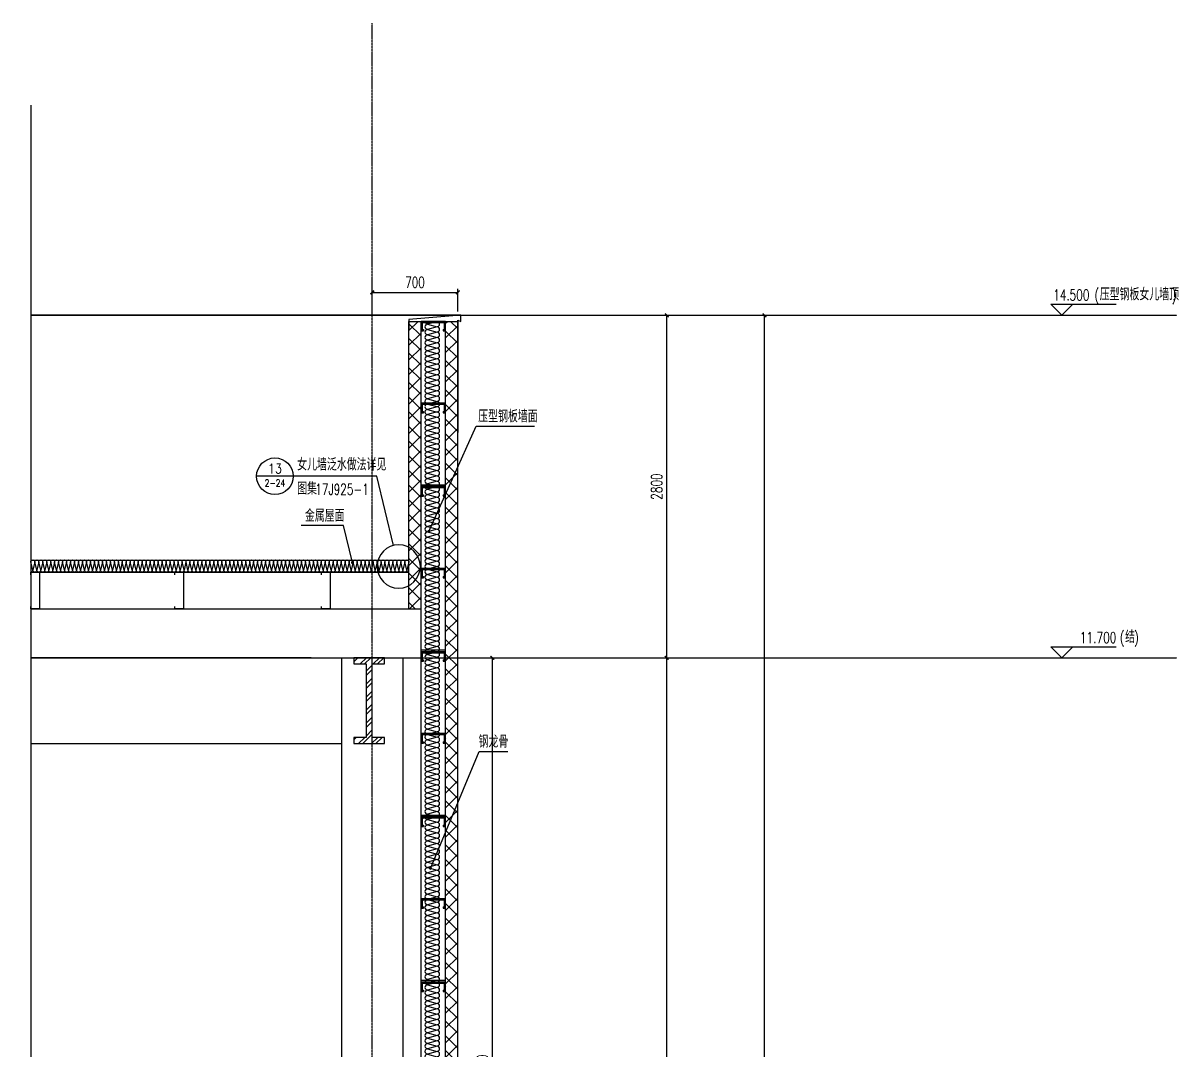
# Model space of a CAD drawing. Extents: x -1899985 to 1774885, y 556286 to 2175695.
# Drawn here: x -1501743 to -1492312, y 576745 to 585146 of the extents above; entities that cross this region are included whole.
import ezdxf
from ezdxf.enums import TextEntityAlignment as Align

# ---------------------------------------------------------------- set-up
doc = ezdxf.new("R2010")
doc.units = 0
doc.header["$LTSCALE"] = 10
doc.header["$MEASUREMENT"] = 0
doc.linetypes.add('20剖面图$0$__DASH', pattern=[0.35, 0.25, -0.1])
doc.linetypes.add('20剖面图$0$DOTE', pattern=[2.42, 2, -0.2, 0.02, -0.2])
doc.layers.get('Defpoints').update_dxf_attribs({"color": 210})
for name, color, linetype in [('20剖面图$0$A-AXIS-D', 1, 'Continuous'), ('20剖面图$0$A-AXIS-DOTE', 14, '20剖面图$0$DOTE'), ('20剖面图$0$A-AXIS-DP', 126, 'Continuous'), ('20剖面图$0$A-AXIS-SYMB', 3, 'Continuous'), ('20剖面图$0$A-HATCH-2', 251, 'Continuous'), ('20剖面图$0$A-LIN-V', 9, 'Continuous'), ('20剖面图$0$AS-COLN', 6, 'Continuous'), ('20剖面图$0$AS-WALL', 40, 'Continuous'), ('20剖面图$0$DIM_ELEV', 3, 'Continuous'), ('20剖面图$0$DIM_SYMB', 3, 'Continuous'), ('20剖面图$0$PUB_HATCH', 8, 'Continuous'), ('20剖面图$0$PUB_TEXT', 7, 'Continuous'), ('20剖面图$0$建-墙-填充', 8, 'Continuous'), ('20剖面图$0$建-柱-钢', 9, 'Continuous'), ('A-LIN-V', 9, 'Continuous')]:
    doc.layers.add(name, color=color, linetype=linetype)
doc.styles.add('20剖面图$0$_TCH_DIM', font='SIMPLEX', dxfattribs={"bigfont": 'GBCBIG'})
doc.styles.add('20剖面图$0$_TCH_DIM_T3', font='SIMPLEX', dxfattribs={"width": 0.705882, "bigfont": 'GBCBIG'})
doc.dimstyles.new('20剖面图$0$_TCH_ARCH&&30', dxfattribs={"dimtxt": 89.25, "dimasz": 30, "dimexe": 30, "dimexo": 30, "dimgap": 37.875, "dimtad": 1, "dimdec": 0, "dimzin": 0, "dimdsep": 46, "dimtxsty": '20剖面图$0$_TCH_DIM_T3', "dimblk": '20剖面图$0$_ArchTick', "dimcen": 0.09, "dimclrt": 7, "dimazin": 2, "dimtfac": 1, "dimtdec": 0, "dimtix": 1, "dimtmove": 2, "dimatfit": 3, "dimfxl": 1, "dimtolj": 1, "dimtzin": 0, "dimarcsym": 0})
pattern_1 = [(45, (60, 0), (-60.000061, 60.000061), []), (135, (60, 0), (-60.000061, -60.000061), [])]

# ---------------------------------------------------------------- blocks, each defined once
blk = doc.blocks.new('20剖面图$0$_ArchTick')
at = {"color": 0, "linetype": 'ByBlock', "const_width": 0.4}
blk.add_lwpolyline([(-0.5, -0.5), (0.5, 0.5)], dxfattribs=at)
blk = doc.blocks.new('*D328')
at = {"layer": '20剖面图$0$A-AXIS-D', "color": 0, "lineweight": -2, "transparency": 16777216}
for p, q in [((-1496052.3, 582757.5), (-1495652.3, 582757.5)), ((-1495682.3, 567957.5), (-1495682.3, 582757.5)), ((-1496052.3, 567957.5), (-1495652.3, 567957.5))]:
    blk.add_line(p, q, dxfattribs=at)
at = {"layer": 'Defpoints', "color": 0, "transparency": 16777216}
for p in [(-1496082.3, 582757.5), (-1495682.3, 582757.5), (-1496082.3, 567957.5)]:
    blk.add_point(p, dxfattribs=at)
at = {"layer": '20剖面图$0$A-AXIS-D', "color": 0, "lineweight": -2, "transparency": 16777216, "xscale": 30, "yscale": 30, "zscale": 30}
for p, rotation in [((-1495682.3, 582757.5), 90), ((-1495682.3, 567957.5), 270)]:
    blk.add_blockref('20剖面图$0$_ArchTick', p, dxfattribs=dict(at, rotation=rotation))
at = {"layer": '20剖面图$0$A-AXIS-D', "color": 7, "transparency": 16777216, "insert": (-1495764.8, 575357.5), "char_height": 89.25, "attachment_point": 5, "rotation": 90, "style": '20剖面图$0$_TCH_DIM_T3'}
blk.add_mtext('\\A1;14800', dxfattribs=at)
blk = doc.blocks.new('*D330')
at = {"layer": '20剖面图$0$A-AXIS-D', "color": 0, "lineweight": -2, "transparency": 16777216}
for p, q in [((-1496852.3, 579957.5), (-1496452.3, 579957.5)), ((-1496482.3, 568257.5), (-1496482.3, 579957.5)), ((-1496852.3, 568257.5), (-1496452.3, 568257.5))]:
    blk.add_line(p, q, dxfattribs=at)
at = {"layer": 'Defpoints', "color": 0, "transparency": 16777216}
for p in [(-1496882.3, 579957.5), (-1496482.3, 579957.5), (-1496882.3, 568257.5)]:
    blk.add_point(p, dxfattribs=at)
at = {"layer": '20剖面图$0$A-AXIS-D', "color": 0, "lineweight": -2, "transparency": 16777216, "xscale": 30, "yscale": 30, "zscale": 30}
for p, rotation in [((-1496482.3, 579957.5), 90), ((-1496482.3, 568257.5), 270)]:
    blk.add_blockref('20剖面图$0$_ArchTick', p, dxfattribs=dict(at, rotation=rotation))
at = {"layer": '20剖面图$0$A-AXIS-D', "color": 7, "transparency": 16777216, "insert": (-1496564.8, 574107.5), "char_height": 89.25, "attachment_point": 5, "rotation": 90, "style": '20剖面图$0$_TCH_DIM_T3'}
blk.add_mtext('\\A1;11700', dxfattribs=at)
blk = doc.blocks.new('*D331')
at = {"layer": '20剖面图$0$A-AXIS-D', "color": 0, "lineweight": -2, "transparency": 16777216}
for p, q in [((-1496852.3, 582757.5), (-1496452.3, 582757.5)), ((-1496482.3, 579957.5), (-1496482.3, 582757.5)), ((-1496852.3, 579957.5), (-1496452.3, 579957.5))]:
    blk.add_line(p, q, dxfattribs=at)
at = {"layer": 'Defpoints', "color": 0, "transparency": 16777216}
for p in [(-1496882.3, 582757.5), (-1496482.3, 582757.5), (-1496882.3, 579957.5)]:
    blk.add_point(p, dxfattribs=at)
at = {"layer": '20剖面图$0$A-AXIS-D', "color": 0, "lineweight": -2, "transparency": 16777216, "xscale": 30, "yscale": 30, "zscale": 30}
for p, rotation in [((-1496482.3, 582757.5), 90), ((-1496482.3, 579957.5), 270)]:
    blk.add_blockref('20剖面图$0$_ArchTick', p, dxfattribs=dict(at, rotation=rotation))
at = {"layer": '20剖面图$0$A-AXIS-D', "color": 7, "transparency": 16777216, "insert": (-1496564.8, 581357.5), "char_height": 89.25, "attachment_point": 5, "rotation": 90, "style": '20剖面图$0$_TCH_DIM_T3'}
blk.add_mtext('\\A1;2800', dxfattribs=at)
blk = doc.blocks.new('*D332')
at = {"layer": '20剖面图$0$A-AXIS-DP', "color": 0, "lineweight": -2, "transparency": 16777216}
for p, q in [((-1498127.7, 579957.5), (-1497876.6, 579957.5)), ((-1497906.6, 573257.5), (-1497906.6, 579957.5)), ((-1498127.7, 573257.5), (-1497876.6, 573257.5))]:
    blk.add_line(p, q, dxfattribs=at)
at = {"layer": 'Defpoints', "color": 0, "transparency": 16777216}
for p in [(-1498157.7, 579957.5), (-1497906.6, 579957.5), (-1498157.7, 573257.5)]:
    blk.add_point(p, dxfattribs=at)
at = {"layer": '20剖面图$0$A-AXIS-DP', "color": 0, "lineweight": -2, "transparency": 16777216, "xscale": 30, "yscale": 30, "zscale": 30}
for p, rotation in [((-1497906.6, 579957.5), 90), ((-1497906.6, 573257.5), 270)]:
    blk.add_blockref('20剖面图$0$_ArchTick', p, dxfattribs=dict(at, rotation=rotation))
at = {"layer": '20剖面图$0$A-AXIS-DP', "color": 7, "transparency": 16777216, "insert": (-1497989.1, 576607.5), "char_height": 89.25, "attachment_point": 5, "rotation": 90, "style": '20剖面图$0$_TCH_DIM_T3'}
blk.add_mtext('\\A1;6700', dxfattribs=at)
blk = doc.blocks.new('*D334')
at = {"layer": '20剖面图$0$A-AXIS-DP', "color": 0, "lineweight": -2, "transparency": 16777216}
for p, q in [((-1498889.5, 582787.5), (-1498889.5, 582974.2)), ((-1498889.5, 582944.2), (-1498189.7, 582944.2)), ((-1498189.7, 582787.5), (-1498189.7, 582974.2))]:
    blk.add_line(p, q, dxfattribs=at)
at = {"layer": 'Defpoints', "color": 0, "transparency": 16777216}
for p in [(-1498189.7, 582944.2), (-1498889.5, 582757.5), (-1498189.7, 582757.5)]:
    blk.add_point(p, dxfattribs=at)
at = {"layer": '20剖面图$0$A-AXIS-DP', "color": 0, "lineweight": -2, "transparency": 16777216, "xscale": 30, "yscale": 30, "zscale": 30, "rotation": 180}
blk.add_blockref('20剖面图$0$_ArchTick', (-1498889.5, 582944.2), dxfattribs=at)
at = {"layer": '20剖面图$0$A-AXIS-DP', "color": 0, "lineweight": -2, "transparency": 16777216, "xscale": 30, "yscale": 30, "zscale": 30}
blk.add_blockref('20剖面图$0$_ArchTick', (-1498189.7, 582944.2), dxfattribs=at)
at = {"layer": '20剖面图$0$A-AXIS-DP', "color": 7, "transparency": 16777216, "insert": (-1498539.6, 583026.7), "char_height": 89.25, "attachment_point": 5, "style": '20剖面图$0$_TCH_DIM_T3'}
blk.add_mtext('\\A1;700', dxfattribs=at)
blk = doc.blocks.new('20剖面图$0$CURVEPATTERNLIB$SYSLIB$岩棉板')
at = {"color": 0}
for p, q in [((0, -17), (12, -67)), ((12, -67), (24, -17))]:
    blk.add_line(p, q, dxfattribs=at)
for centre, start, end in [((12, -17), 0, 180), ((0, -67), 270, 0), ((24, -67), 180, 270)]:
    blk.add_arc(centre, 12, start, end, dxfattribs=at)
blk = doc.blocks.new('20剖面图$0$CURVEPATTERNLIB$SYSLIB$防水材料1')
at = {"layer": '20剖面图$0$PUB_HATCH'}
h = blk.add_hatch(dxfattribs=at)
h.set_pattern_fill('ANSI31', color=256, scale=10, angle=90, style=0)
h.set_pattern_definition([(45, (-196995.837, -685381.036), (11.22532015, -11.22532015), [])])
h.paths.add_polyline_path([(35, 0), (0, 0), (0, -100), (35, -100), (35, -90), (30, -90), (30, -95), (5, -95), (5, -5), (30, -5), (30, -10), (35, -10)])
h = blk.add_hatch(dxfattribs=at)
h.set_pattern_fill('ANSI31', color=256, scale=10, angle=90, style=0)
h.set_pattern_definition([(45, (-196695.837, -685381.036), (11.22532015, -11.22532015), [])])
h.paths.add_polyline_path([(335, 0), (300, 0), (300, -100), (335, -100), (335, -90), (330, -90), (330, -95), (305, -95), (305, -5), (330, -5), (330, -10), (335, -10)])
at = {"layer": '20剖面图$0$A-LIN-V', "extrusion": (-3.26108e-18, 2.41725e-31, -1)}
blk.add_line((600, 0), (600, -100), dxfattribs=at)
at = {"layer": '20剖面图$0$A-LIN-V'}
for p, q in [((30, -10), (35, -10)), ((330, -10), (335, -10)), ((30, -90), (35, -90)), ((330, -90), (335, -90))]:
    blk.add_line(p, q, dxfattribs=at)
at = {"layer": '20剖面图$0$A-LIN-V', "extrusion": (-3.26108e-18, 2.41725e-31, -1)}
for points in [[(-35, -10), (-35, 0), (0, 0), (0, -100), (-35, -100), (-35, -90)], [(-335, -10), (-335, 0), (-300, 0), (-300, -100), (-335, -100), (-335, -90)], [(-30, -10), (-30, -5), (-5, -5), (-5, -95), (-30, -95), (-30, -90)], [(-330, -10), (-330, -5), (-305, -5), (-305, -95), (-330, -95), (-330, -90)]]:
    blk.add_lwpolyline(points, dxfattribs=at)
at = {"layer": '20剖面图$0$A-LIN-V', "xscale": 0.8142221102150538, "yscale": 0.8108108108108109, "zscale": 0.8142221102150538}
for p in [(0, -20.1), (19.5, -20.1), (39.1, -20.1), (58.6, -20.1), (78.2, -20.1), (97.7, -20.1), (117.2, -20.1), (136.8, -20.1), (156.3, -20.1), (175.9, -20.1), (195.4, -20.1), (215, -20.1), (234.5, -20.1), (254, -20.1), (273.6, -20.1), (293.1, -20.1), (312.7, -20.1), (332.2, -20.1), (351.7, -20.1), (371.3, -20.1), (390.8, -20.1), (410.4, -20.1), (429.9, -20.1), (449.5, -20.1), (469, -20.1), (488.5, -20.1), (508.1, -20.1), (527.6, -20.1), (547.2, -20.1), (566.7, -20.1), (586.2, -20.1)]:
    blk.add_blockref('20剖面图$0$CURVEPATTERNLIB$SYSLIB$岩棉板', p, dxfattribs=at)
blk = doc.blocks.new('20剖面图')
at = {"layer": '20剖面图$0$PUB_HATCH'}
h = blk.add_hatch(dxfattribs=at)
h.set_pattern_fill('多孔材料', color=256, scale=30, style=0)
h.set_pattern_definition(pattern_1)
h.paths.add_polyline_path([(-1498489.7, 580357.5), (-1498489.7, 582707.5), (-1498589.7, 582707.5), (-1498589.7, 580357.5)])
h = blk.add_hatch(dxfattribs=at)
h.set_pattern_fill('多孔材料', color=256, scale=30, style=0)
h.set_pattern_definition(pattern_1)
h.paths.add_polyline_path([(-1498189.7, 573257.5), (-1498189.7, 582707.5), (-1498289.7, 582707.5), (-1498289.7, 573257.5)])
at = {"layer": '20剖面图$0$建-墙-填充'}
h = blk.add_hatch(dxfattribs=at)
h.set_pattern_fill('金属', color=256, scale=30, style=0)
h.set_pattern_definition([(45, (0, 0), (-53.0330086, 53.0330086), []), (45, (35.355, 0), (-53.0330086, 53.0330086), [])])
h.paths.add_polyline_path([(-1498789.5, 579957.5), (-1499039.5, 579957.5), (-1499039.5, 579907.5), (-1498939.5, 579907.5), (-1498939.5, 579307.5), (-1499039.5, 579307.5), (-1499039.5, 579257.5), (-1498789.5, 579257.5), (-1498789.5, 579307.5), (-1498889.5, 579307.5), (-1498889.5, 579907.5), (-1498789.5, 579907.5)])
at = {"layer": '20剖面图$0$A-AXIS-DOTE'}
blk.add_line((-1498889.5, 565580.6), (-1498889.5, 585146), dxfattribs=at)
at = {"layer": '20剖面图$0$A-AXIS-DOTE', "linetype": '20剖面图$0$__DASH', "ltscale": 2}
for p, q in [((-1501679.9, 582757.5), (-1492312.2, 582757.5)), ((-1501679.9, 579957.5), (-1492312.2, 579957.5))]:
    blk.add_line(p, q, dxfattribs=at)
at = {"layer": '20剖面图$0$A-AXIS-SYMB'}
for p, q in [((-1499534.2, 581441.8), (-1499834.2, 581441.8)), ((-1498852.4, 581441.8), (-1499534.2, 581441.8)), ((-1498714.9, 580876.2), (-1498852.4, 581441.8)), ((-1498412.7, 578237), (-1498015, 579191.7)), ((-1498015, 579191.7), (-1497780.7, 579191.7))]:
    blk.add_line(p, q, dxfattribs=at)
blk.add_lwpolyline([(-1498496, 580704.1, 1), (-1498850.1, 580704.1, 1)], format="xyb", close=True, dxfattribs=at)
at = {"layer": '20剖面图$0$A-AXIS-SYMB', "const_width": 12}
blk.add_lwpolyline([(-1498415, 578231.5, 1), (-1498410.4, 578242.5, 1)], format="xyb", close=True, dxfattribs=at)
at = {"layer": '20剖面图$0$A-AXIS-SYMB'}
blk.add_circle((-1499684.2, 581441.8), 150, dxfattribs=at)
at = {"layer": '20剖面图$0$A-HATCH-2'}
for p, q in [((-1499139.5, 579957.5), (-1499139.5, 568257.5)), ((-1498639.5, 579957.5), (-1498639.5, 568257.5))]:
    blk.add_line(p, q, dxfattribs=at)
at = {"layer": '20剖面图$0$A-LIN-V'}
for p, q in [((-1498165.6, 582757.5), (-1501679.9, 582757.5)), ((-1498489.7, 573257.5), (-1498489.7, 582707.5)), ((-1498189.7, 582718.8), (-1498189.7, 581799.5)), ((-1501679.9, 580357.5), (-1498489.7, 580357.5)), ((-1499389.5, 579957.5), (-1501679.9, 579957.5)), ((-1499389.5, 579957.5), (-1498489.7, 579957.5)), ((-1501679.9, 579257.5), (-1499139.5, 579257.5))]:
    blk.add_line(p, q, dxfattribs=at)
for points in [[(-1499039.5, 582757.5), (-1498396, 582757.5)], [(-1498589.7, 582707.5), (-1498189.7, 582707.5)], [(-1501679.9, 580637.5), (-1501679.9, 580657.5), (-1501609.9, 580657.5), (-1501609.9, 580357.5), (-1501679.9, 580357.5), (-1501679.9, 580377.5)], [(-1500502.7, 580637.5), (-1500502.7, 580657.5), (-1500432.7, 580657.5), (-1500432.7, 580357.5), (-1500502.7, 580357.5), (-1500502.7, 580377.5)], [(-1499302.7, 580637.5), (-1499302.7, 580657.5), (-1499232.7, 580657.5), (-1499232.7, 580357.5), (-1499302.7, 580357.5), (-1499302.7, 580377.5)]]:
    blk.add_lwpolyline(points, dxfattribs=at)
at = {"layer": '20剖面图$0$AS-COLN'}
for p, q in [((-1501679.9, 580757.5), (-1498589.7, 580757.5)), ((-1501679.9, 580657.5), (-1498589.7, 580657.5))]:
    blk.add_line(p, q, dxfattribs=at)
at = {"layer": '20剖面图$0$AS-WALL'}
for p, q in [((-1498589.7, 580357.5), (-1498589.7, 582707.5)), ((-1498589.7, 582707.5), (-1498489.7, 582707.5)), ((-1498489.7, 580357.5), (-1498489.7, 582707.5)), ((-1498289.7, 573257.5), (-1498289.7, 582707.5)), ((-1498289.7, 582707.5), (-1498189.7, 582707.5)), ((-1498189.7, 573257.5), (-1498189.7, 582707.5)), ((-1498589.7, 580357.5), (-1498489.7, 580357.5))]:
    blk.add_line(p, q, dxfattribs=at)
blk.add_lwpolyline([(-1498189.7, 582686.2), (-1498189.7, 582718.8), (-1498165.6, 582707.5), (-1498165.6, 582757.5), (-1498589.7, 582724.3), (-1498589.7, 582640)], dxfattribs=at)
at = {"layer": '20剖面图$0$DIM_ELEV'}
for p, q in [((-1493254, 582757.5), (-1493344, 582847.5)), ((-1493344, 582847.5), (-1492807.6, 582847.5)), ((-1493254, 582757.5), (-1493164, 582847.5)), ((-1493464, 582757.5), (-1493164, 582757.5)), ((-1493254, 579957.5), (-1493344, 580047.5)), ((-1493344, 580047.5), (-1492807.6, 580047.5)), ((-1493254, 579957.5), (-1493164, 580047.5)), ((-1493464, 579957.5), (-1493164, 579957.5))]:
    blk.add_line(p, q, dxfattribs=at)
at = {"layer": '20剖面图$0$DIM_SYMB'}
for p, q in [((-1498426.6, 580990.7), (-1498038.5, 581850.3)), ((-1498038.5, 581850.3), (-1497562.7, 581850.3)), ((-1499122.7, 581038.4), (-1499471.2, 581038.4)), ((-1499050.7, 580736.9), (-1499122.7, 581038.4))]:
    blk.add_line(p, q, dxfattribs=at)
blk.add_lwpolyline([(-1501679.9, 584475.8), (-1501679.9, 575203.5), (-1501616.9, 575180.6), (-1501742.9, 575158.4), (-1501679.9, 575136), (-1501679.9, 565863.8)], dxfattribs=at)
at = {"layer": '20剖面图$0$DIM_SYMB', "const_width": 12}
for points in [[(-1498429.1, 580985.2, 1), (-1498424.1, 580996.2, 1)], [(-1499049.3, 580731, 1), (-1499052.1, 580742.7, 1)]]:
    blk.add_lwpolyline(points, format="xyb", close=True, dxfattribs=at)
at = {"layer": '20剖面图$0$建-柱-钢'}
for p, q in [((-1498789.5, 579957.5), (-1499039.5, 579957.5)), ((-1499039.5, 579957.5), (-1499039.5, 579907.5)), ((-1499039.5, 579907.5), (-1498939.5, 579907.5)), ((-1498939.5, 579907.5), (-1498939.5, 579307.5)), ((-1498889.5, 579307.5), (-1498889.5, 579907.5)), ((-1498889.5, 579907.5), (-1498789.5, 579907.5)), ((-1498789.5, 579907.5), (-1498789.5, 579957.5)), ((-1498939.5, 579307.5), (-1499039.5, 579307.5)), ((-1499039.5, 579307.5), (-1499039.5, 579257.5)), ((-1499039.5, 579257.5), (-1498789.5, 579257.5)), ((-1498789.5, 579307.5), (-1498889.5, 579307.5)), ((-1498789.5, 579257.5), (-1498789.5, 579307.5))]:
    blk.add_line(p, q, dxfattribs=at)
at = {"layer": '20剖面图$0$A-HATCH-2'}
for name, p, xscale, yscale, zscale, rotation in [('20剖面图$0$CURVEPATTERNLIB$SYSLIB$防水材料1', (-1498289.7, 582707.5), 2.22852721177872, 1.999999999990687, 1.999999999990687, 269.9999999972868), ('20剖面图$0$CURVEPATTERNLIB$SYSLIB$防水材料1', (-1498289.7, 581357.5), 2.22852721177872, 1.999999999990687, 1.999999999990687, 269.9999999972868), ('20剖面图$0$CURVEPATTERNLIB$SYSLIB$岩棉板', (-1501647.4, 580764.5), -1.355367460515934, 1.351351351351351, 1.351351351351351, 1.72675554995987e-11), ('20剖面图$0$CURVEPATTERNLIB$SYSLIB$岩棉板', (-1501614.8, 580764.5), -1.355367460515934, 1.351351351351351, 1.351351351351351, 1.72675554995987e-11), ('20剖面图$0$CURVEPATTERNLIB$SYSLIB$岩棉板', (-1501582.3, 580764.5), -1.355367460515934, 1.351351351351351, 1.351351351351351, 1.72675554995987e-11), ('20剖面图$0$CURVEPATTERNLIB$SYSLIB$岩棉板', (-1501549.8, 580764.5), -1.355367460515934, 1.351351351351351, 1.351351351351351, 1.72675554995987e-11), ('20剖面图$0$CURVEPATTERNLIB$SYSLIB$岩棉板', (-1501517.2, 580764.5), -1.355367460515934, 1.351351351351351, 1.351351351351351, 1.72675554995987e-11), ('20剖面图$0$CURVEPATTERNLIB$SYSLIB$岩棉板', (-1501484.7, 580764.5), -1.355367460515934, 1.351351351351351, 1.351351351351351, 1.72675554995987e-11), ('20剖面图$0$CURVEPATTERNLIB$SYSLIB$岩棉板', (-1501452.2, 580764.5), -1.355367460515934, 1.351351351351351, 1.351351351351351, 1.72675554995987e-11), ('20剖面图$0$CURVEPATTERNLIB$SYSLIB$岩棉板', (-1501419.7, 580764.5), -1.355367460515934, 1.351351351351351, 1.351351351351351, 1.72675554995987e-11), ('20剖面图$0$CURVEPATTERNLIB$SYSLIB$岩棉板', (-1501387.1, 580764.5), -1.355367460515934, 1.351351351351351, 1.351351351351351, 1.72675554995987e-11), ('20剖面图$0$CURVEPATTERNLIB$SYSLIB$岩棉板', (-1501354.6, 580764.5), -1.355367460515934, 1.351351351351351, 1.351351351351351, 1.72675554995987e-11), ('20剖面图$0$CURVEPATTERNLIB$SYSLIB$岩棉板', (-1501322.1, 580764.5), -1.355367460515934, 1.351351351351351, 1.351351351351351, 1.72675554995987e-11), ('20剖面图$0$CURVEPATTERNLIB$SYSLIB$岩棉板', (-1501289.5, 580764.5), -1.355367460515934, 1.351351351351351, 1.351351351351351, 1.72675554995987e-11), ('20剖面图$0$CURVEPATTERNLIB$SYSLIB$岩棉板', (-1501257, 580764.5), -1.355367460515934, 1.351351351351351, 1.351351351351351, 1.72675554995987e-11), ('20剖面图$0$CURVEPATTERNLIB$SYSLIB$岩棉板', (-1501224.5, 580764.5), -1.355367460515934, 1.351351351351351, 1.351351351351351, 1.72675554995987e-11), ('20剖面图$0$CURVEPATTERNLIB$SYSLIB$岩棉板', (-1501192, 580764.5), -1.355367460515934, 1.351351351351351, 1.351351351351351, 1.72675554995987e-11), ('20剖面图$0$CURVEPATTERNLIB$SYSLIB$岩棉板', (-1501159.4, 580764.5), -1.355367460515934, 1.351351351351351, 1.351351351351351, 1.72675554995987e-11), ('20剖面图$0$CURVEPATTERNLIB$SYSLIB$岩棉板', (-1501126.9, 580764.5), -1.355367460515934, 1.351351351351351, 1.351351351351351, 1.72675554995987e-11), ('20剖面图$0$CURVEPATTERNLIB$SYSLIB$岩棉板', (-1501094.4, 580764.5), -1.355367460515934, 1.351351351351351, 1.351351351351351, 1.72675554995987e-11), ('20剖面图$0$CURVEPATTERNLIB$SYSLIB$岩棉板', (-1501061.8, 580764.5), -1.355367460515934, 1.351351351351351, 1.351351351351351, 1.72675554995987e-11), ('20剖面图$0$CURVEPATTERNLIB$SYSLIB$岩棉板', (-1501029.3, 580764.5), -1.355367460515934, 1.351351351351351, 1.351351351351351, 1.72675554995987e-11), ('20剖面图$0$CURVEPATTERNLIB$SYSLIB$岩棉板', (-1500996.8, 580764.5), -1.355367460515934, 1.351351351351351, 1.351351351351351, 1.72675554995987e-11), ('20剖面图$0$CURVEPATTERNLIB$SYSLIB$岩棉板', (-1500964.3, 580764.5), -1.355367460515934, 1.351351351351351, 1.351351351351351, 1.72675554995987e-11), ('20剖面图$0$CURVEPATTERNLIB$SYSLIB$岩棉板', (-1500931.7, 580764.5), -1.355367460515934, 1.351351351351351, 1.351351351351351, 1.72675554995987e-11), ('20剖面图$0$CURVEPATTERNLIB$SYSLIB$岩棉板', (-1500899.2, 580764.5), -1.355367460515934, 1.351351351351351, 1.351351351351351, 1.72675554995987e-11), ('20剖面图$0$CURVEPATTERNLIB$SYSLIB$岩棉板', (-1500866.7, 580764.5), -1.355367460515934, 1.351351351351351, 1.351351351351351, 1.72675554995987e-11), ('20剖面图$0$CURVEPATTERNLIB$SYSLIB$岩棉板', (-1500834.1, 580764.5), -1.355367460515934, 1.351351351351351, 1.351351351351351, 1.72675554995987e-11), ('20剖面图$0$CURVEPATTERNLIB$SYSLIB$岩棉板', (-1500801.6, 580764.5), -1.355367460515934, 1.351351351351351, 1.351351351351351, 1.72675554995987e-11), ('20剖面图$0$CURVEPATTERNLIB$SYSLIB$岩棉板', (-1500769.1, 580764.5), -1.355367460515934, 1.351351351351351, 1.351351351351351, 1.72675554995987e-11), ('20剖面图$0$CURVEPATTERNLIB$SYSLIB$岩棉板', (-1500736.6, 580764.5), -1.355367460515934, 1.351351351351351, 1.351351351351351, 1.72675554995987e-11), ('20剖面图$0$CURVEPATTERNLIB$SYSLIB$岩棉板', (-1500704, 580764.5), -1.355367460515934, 1.351351351351351, 1.351351351351351, 1.72675554995987e-11), ('20剖面图$0$CURVEPATTERNLIB$SYSLIB$岩棉板', (-1500671.5, 580764.5), -1.355367460515934, 1.351351351351351, 1.351351351351351, 1.72675554995987e-11), ('20剖面图$0$CURVEPATTERNLIB$SYSLIB$岩棉板', (-1500639, 580764.5), -1.355367460515934, 1.351351351351351, 1.351351351351351, 1.72675554995987e-11), ('20剖面图$0$CURVEPATTERNLIB$SYSLIB$岩棉板', (-1500606.4, 580764.5), -1.355367460515934, 1.351351351351351, 1.351351351351351, 1.72675554995987e-11), ('20剖面图$0$CURVEPATTERNLIB$SYSLIB$岩棉板', (-1500573.9, 580764.5), -1.355367460515934, 1.351351351351351, 1.351351351351351, 1.72675554995987e-11), ('20剖面图$0$CURVEPATTERNLIB$SYSLIB$岩棉板', (-1500541.4, 580764.5), -1.355367460515934, 1.351351351351351, 1.351351351351351, 1.72675554995987e-11), ('20剖面图$0$CURVEPATTERNLIB$SYSLIB$岩棉板', (-1500508.9, 580764.5), -1.355367460515934, 1.351351351351351, 1.351351351351351, 1.72675554995987e-11), ('20剖面图$0$CURVEPATTERNLIB$SYSLIB$岩棉板', (-1500476.3, 580764.5), -1.355367460515934, 1.351351351351351, 1.351351351351351, 1.72675554995987e-11), ('20剖面图$0$CURVEPATTERNLIB$SYSLIB$岩棉板', (-1500443.8, 580764.5), -1.355367460515934, 1.351351351351351, 1.351351351351351, 1.72675554995987e-11), ('20剖面图$0$CURVEPATTERNLIB$SYSLIB$岩棉板', (-1500411.3, 580764.5), -1.355367460515934, 1.351351351351351, 1.351351351351351, 1.72675554995987e-11), ('20剖面图$0$CURVEPATTERNLIB$SYSLIB$岩棉板', (-1500378.7, 580764.5), -1.355367460515934, 1.351351351351351, 1.351351351351351, 1.72675554995987e-11), ('20剖面图$0$CURVEPATTERNLIB$SYSLIB$岩棉板', (-1500346.2, 580764.5), -1.355367460515934, 1.351351351351351, 1.351351351351351, 1.72675554995987e-11), ('20剖面图$0$CURVEPATTERNLIB$SYSLIB$岩棉板', (-1500313.7, 580764.5), -1.355367460515934, 1.351351351351351, 1.351351351351351, 1.72675554995987e-11), ('20剖面图$0$CURVEPATTERNLIB$SYSLIB$岩棉板', (-1500281.1, 580764.5), -1.355367460515934, 1.351351351351351, 1.351351351351351, 1.72675554995987e-11), ('20剖面图$0$CURVEPATTERNLIB$SYSLIB$岩棉板', (-1500248.6, 580764.5), -1.355367460515934, 1.351351351351351, 1.351351351351351, 1.72675554995987e-11), ('20剖面图$0$CURVEPATTERNLIB$SYSLIB$岩棉板', (-1500216.1, 580764.5), -1.355367460515934, 1.351351351351351, 1.351351351351351, 1.72675554995987e-11), ('20剖面图$0$CURVEPATTERNLIB$SYSLIB$岩棉板', (-1500183.6, 580764.5), -1.355367460515934, 1.351351351351351, 1.351351351351351, 1.72675554995987e-11), ('20剖面图$0$CURVEPATTERNLIB$SYSLIB$岩棉板', (-1500151, 580764.5), -1.355367460515934, 1.351351351351351, 1.351351351351351, 1.72675554995987e-11), ('20剖面图$0$CURVEPATTERNLIB$SYSLIB$岩棉板', (-1500118.5, 580764.5), -1.355367460515934, 1.351351351351351, 1.351351351351351, 1.72675554995987e-11), ('20剖面图$0$CURVEPATTERNLIB$SYSLIB$岩棉板', (-1500086, 580764.5), -1.355367460515934, 1.351351351351351, 1.351351351351351, 1.72675554995987e-11), ('20剖面图$0$CURVEPATTERNLIB$SYSLIB$岩棉板', (-1500053.4, 580764.5), -1.355367460515934, 1.351351351351351, 1.351351351351351, 1.72675554995987e-11), ('20剖面图$0$CURVEPATTERNLIB$SYSLIB$岩棉板', (-1500020.9, 580764.5), -1.355367460515934, 1.351351351351351, 1.351351351351351, 1.72675554995987e-11), ('20剖面图$0$CURVEPATTERNLIB$SYSLIB$岩棉板', (-1499988.4, 580764.5), -1.355367460515934, 1.351351351351351, 1.351351351351351, 1.72675554995987e-11), ('20剖面图$0$CURVEPATTERNLIB$SYSLIB$岩棉板', (-1499955.9, 580764.5), -1.355367460515934, 1.351351351351351, 1.351351351351351, 1.72675554995987e-11), ('20剖面图$0$CURVEPATTERNLIB$SYSLIB$岩棉板', (-1499923.3, 580764.5), -1.355367460515934, 1.351351351351351, 1.351351351351351, 1.72675554995987e-11), ('20剖面图$0$CURVEPATTERNLIB$SYSLIB$岩棉板', (-1499890.8, 580764.5), -1.355367460515934, 1.351351351351351, 1.351351351351351, 1.72675554995987e-11), ('20剖面图$0$CURVEPATTERNLIB$SYSLIB$岩棉板', (-1499858.3, 580764.5), -1.355367460515934, 1.351351351351351, 1.351351351351351, 1.72675554995987e-11), ('20剖面图$0$CURVEPATTERNLIB$SYSLIB$岩棉板', (-1499825.7, 580764.5), -1.355367460515934, 1.351351351351351, 1.351351351351351, 1.72675554995987e-11), ('20剖面图$0$CURVEPATTERNLIB$SYSLIB$岩棉板', (-1499793.2, 580764.5), -1.355367460515934, 1.351351351351351, 1.351351351351351, 1.72675554995987e-11), ('20剖面图$0$CURVEPATTERNLIB$SYSLIB$岩棉板', (-1499760.7, 580764.5), -1.355367460515934, 1.351351351351351, 1.351351351351351, 1.72675554995987e-11), ('20剖面图$0$CURVEPATTERNLIB$SYSLIB$岩棉板', (-1499728.2, 580764.5), -1.355367460515934, 1.351351351351351, 1.351351351351351, 1.72675554995987e-11), ('20剖面图$0$CURVEPATTERNLIB$SYSLIB$岩棉板', (-1499695.6, 580764.5), -1.355367460515934, 1.351351351351351, 1.351351351351351, 1.72675554995987e-11), ('20剖面图$0$CURVEPATTERNLIB$SYSLIB$岩棉板', (-1499663.1, 580764.5), -1.355367460515934, 1.351351351351351, 1.351351351351351, 1.72675554995987e-11), ('20剖面图$0$CURVEPATTERNLIB$SYSLIB$岩棉板', (-1499630.6, 580764.5), -1.355367460515934, 1.351351351351351, 1.351351351351351, 1.72675554995987e-11), ('20剖面图$0$CURVEPATTERNLIB$SYSLIB$岩棉板', (-1499598, 580764.5), -1.355367460515934, 1.351351351351351, 1.351351351351351, 1.72675554995987e-11), ('20剖面图$0$CURVEPATTERNLIB$SYSLIB$岩棉板', (-1499565.5, 580764.5), -1.355367460515934, 1.351351351351351, 1.351351351351351, 1.72675554995987e-11), ('20剖面图$0$CURVEPATTERNLIB$SYSLIB$岩棉板', (-1499533, 580764.5), -1.355367460515934, 1.351351351351351, 1.351351351351351, 1.72675554995987e-11), ('20剖面图$0$CURVEPATTERNLIB$SYSLIB$岩棉板', (-1499500.5, 580764.5), -1.355367460515934, 1.351351351351351, 1.351351351351351, 1.72675554995987e-11), ('20剖面图$0$CURVEPATTERNLIB$SYSLIB$岩棉板', (-1499467.9, 580764.5), -1.355367460515934, 1.351351351351351, 1.351351351351351, 1.72675554995987e-11), ('20剖面图$0$CURVEPATTERNLIB$SYSLIB$岩棉板', (-1499435.4, 580764.5), -1.355367460515934, 1.351351351351351, 1.351351351351351, 1.72675554995987e-11), ('20剖面图$0$CURVEPATTERNLIB$SYSLIB$岩棉板', (-1499402.9, 580764.5), -1.355367460515934, 1.351351351351351, 1.351351351351351, 1.72675554995987e-11), ('20剖面图$0$CURVEPATTERNLIB$SYSLIB$岩棉板', (-1499370.3, 580764.5), -1.355367460515934, 1.351351351351351, 1.351351351351351, 1.72675554995987e-11), ('20剖面图$0$CURVEPATTERNLIB$SYSLIB$岩棉板', (-1499337.8, 580764.5), -1.355367460515934, 1.351351351351351, 1.351351351351351, 1.72675554995987e-11), ('20剖面图$0$CURVEPATTERNLIB$SYSLIB$岩棉板', (-1499305.3, 580764.5), -1.355367460515934, 1.351351351351351, 1.351351351351351, 1.72675554995987e-11), ('20剖面图$0$CURVEPATTERNLIB$SYSLIB$岩棉板', (-1499272.8, 580764.5), -1.355367460515934, 1.351351351351351, 1.351351351351351, 1.72675554995987e-11), ('20剖面图$0$CURVEPATTERNLIB$SYSLIB$岩棉板', (-1499240.2, 580764.5), -1.355367460515934, 1.351351351351351, 1.351351351351351, 1.72675554995987e-11), ('20剖面图$0$CURVEPATTERNLIB$SYSLIB$岩棉板', (-1499207.7, 580764.5), -1.355367460515934, 1.351351351351351, 1.351351351351351, 1.72675554995987e-11), ('20剖面图$0$CURVEPATTERNLIB$SYSLIB$岩棉板', (-1499175.2, 580764.5), -1.355367460515934, 1.351351351351351, 1.351351351351351, 1.72675554995987e-11), ('20剖面图$0$CURVEPATTERNLIB$SYSLIB$岩棉板', (-1499142.6, 580764.5), -1.355367460515934, 1.351351351351351, 1.351351351351351, 1.72675554995987e-11), ('20剖面图$0$CURVEPATTERNLIB$SYSLIB$岩棉板', (-1499110.1, 580764.5), -1.355367460515934, 1.351351351351351, 1.351351351351351, 1.72675554995987e-11), ('20剖面图$0$CURVEPATTERNLIB$SYSLIB$岩棉板', (-1499077.6, 580764.5), -1.355367460515934, 1.351351351351351, 1.351351351351351, 1.72675554995987e-11), ('20剖面图$0$CURVEPATTERNLIB$SYSLIB$岩棉板', (-1499045.1, 580764.5), -1.355367460515934, 1.351351351351351, 1.351351351351351, 1.72675554995987e-11), ('20剖面图$0$CURVEPATTERNLIB$SYSLIB$岩棉板', (-1499012.5, 580764.5), -1.355367460515934, 1.351351351351351, 1.351351351351351, 1.72675554995987e-11), ('20剖面图$0$CURVEPATTERNLIB$SYSLIB$岩棉板', (-1498980, 580764.5), -1.355367460515934, 1.351351351351351, 1.351351351351351, 1.72675554995987e-11), ('20剖面图$0$CURVEPATTERNLIB$SYSLIB$岩棉板', (-1498947.5, 580764.5), -1.355367460515934, 1.351351351351351, 1.351351351351351, 1.72675554995987e-11), ('20剖面图$0$CURVEPATTERNLIB$SYSLIB$岩棉板', (-1498914.9, 580764.5), -1.355367460515934, 1.351351351351351, 1.351351351351351, 1.72675554995987e-11), ('20剖面图$0$CURVEPATTERNLIB$SYSLIB$岩棉板', (-1498882.4, 580764.5), -1.355367460515934, 1.351351351351351, 1.351351351351351, 1.72675554995987e-11), ('20剖面图$0$CURVEPATTERNLIB$SYSLIB$岩棉板', (-1498849.9, 580764.5), -1.355367460515934, 1.351351351351351, 1.351351351351351, 1.72675554995987e-11), ('20剖面图$0$CURVEPATTERNLIB$SYSLIB$岩棉板', (-1498817.4, 580764.5), -1.355367460515934, 1.351351351351351, 1.351351351351351, 1.72675554995987e-11), ('20剖面图$0$CURVEPATTERNLIB$SYSLIB$岩棉板', (-1498784.8, 580764.5), -1.355367460515934, 1.351351351351351, 1.351351351351351, 1.72675554995987e-11), ('20剖面图$0$CURVEPATTERNLIB$SYSLIB$岩棉板', (-1498752.3, 580764.5), -1.355367460515934, 1.351351351351351, 1.351351351351351, 1.72675554995987e-11), ('20剖面图$0$CURVEPATTERNLIB$SYSLIB$岩棉板', (-1498719.8, 580764.5), -1.355367460515934, 1.351351351351351, 1.351351351351351, 1.72675554995987e-11), ('20剖面图$0$CURVEPATTERNLIB$SYSLIB$岩棉板', (-1498687.2, 580764.5), -1.355367460515934, 1.351351351351351, 1.351351351351351, 1.72675554995987e-11), ('20剖面图$0$CURVEPATTERNLIB$SYSLIB$岩棉板', (-1498654.7, 580764.5), -1.355367460515934, 1.351351351351351, 1.351351351351351, 1.72675554995987e-11), ('20剖面图$0$CURVEPATTERNLIB$SYSLIB$岩棉板', (-1498622.2, 580764.5), -1.355367460515934, 1.351351351351351, 1.351351351351351, 1.72675554995987e-11), ('20剖面图$0$CURVEPATTERNLIB$SYSLIB$岩棉板', (-1498589.7, 580764.5), -1.355367460515934, 1.351351351351351, 1.351351351351351, 1.72675554995987e-11), ('20剖面图$0$CURVEPATTERNLIB$SYSLIB$防水材料1', (-1498289.7, 580007.5), 2.22852721177872, 1.999999999990687, 1.999999999990687, 269.9999999972868), ('20剖面图$0$CURVEPATTERNLIB$SYSLIB$防水材料1', (-1498289.7, 578657.5), 2.22852721177872, 1.999999999990687, 1.999999999990687, 269.9999999972868), ('20剖面图$0$CURVEPATTERNLIB$SYSLIB$防水材料1', (-1498289.7, 577307.5), 2.22852721177872, 1.999999999990687, 1.999999999990687, 269.9999999972868)]:
    blk.add_blockref(name, p, dxfattribs=dict(at, xscale=xscale, yscale=yscale, zscale=zscale, rotation=rotation))
at = {"layer": '20剖面图$0$PUB_TEXT', "style": '20剖面图$0$_TCH_DIM', "width": 0.705882}
for s, height, p in [('14.500', 89.25, (-1493323.9, 582879)), ('(', 89.2, (-1492984.9, 582879)), (')', 89.2, (-1492353.1, 582879)), ('17J925-1', 89.25, (-1499355.3, 581290.9)), ('(', 89.2, (-1492777.6, 580079)), (')', 89.2, (-1492661.9, 580079)), ('11.700', 89.25, (-1493104.6, 580079))]:
    blk.add_text(s, height=height, dxfattribs=at).set_placement(p)
at = {"layer": '20剖面图$0$PUB_TEXT', "style": '20剖面图$0$_TCH_DIM'}
for s, height, p in [('压型钢板女儿墙顶', 101.28, (-1492942.9, 582879)), ('压型钢板墙面', 101.28, (-1498023.1, 581881.8)), ('女儿墙泛水做法详见', 101.28, (-1499502.7, 581488)), ('图集', 101.28, (-1499502.7, 581290.9)), ('金属屋面', 101.28, (-1499439.7, 581069.9)), ('结', 101.3, (-1492735.6, 580079)), ('钢龙骨', 101.28, (-1498019.9, 579223.2))]:
    blk.add_text(s, height=height, dxfattribs=at).set_placement(p)
for s, height, width, p, p2 in [('13', 79.49, 1.241002, (-1499742.4, 581465.3), (-1499626.1, 581465.3)), ('2-24', 56.95, 1.081137, (-1499768.5, 581358), (-1499600, 581358))]:
    blk.add_text(s, height=height, dxfattribs=dict(at, width=width)).set_placement(p, p2, align=Align.FIT)
at = {"layer": '20剖面图$0$A-AXIS-D'}
for p1, p2, picture, middle in [((-1496882.3, 579957.5), (-1496882.3, 582757.5), '*D331', (-1496564.8, 581357.5)), ((-1496082.3, 567957.5), (-1496082.3, 582757.5), '*D328', (-1495764.8, 575357.5)), ((-1496882.3, 568257.5), (-1496882.3, 579957.5), '*D330', (-1496564.8, 574107.5))]:
    dim = blk.add_aligned_dim(p1=p1, p2=p2, distance=-400, dimstyle='20剖面图$0$_TCH_ARCH&&30', dxfattribs=at)
    dim.commit()
    dim.dimension.update_dxf_attribs({"geometry": picture, "text_midpoint": middle})
at = {"layer": '20剖面图$0$A-AXIS-DP'}
for p1, p2, distance, picture, middle in [((-1498889.5, 582757.5), (-1498189.7, 582757.5), 186.8, '*D334', (-1498539.6, 583026.7)), ((-1498157.7, 573257.5), (-1498157.7, 579957.5), -251.1, '*D332', (-1497989.1, 576607.5))]:
    dim = blk.add_aligned_dim(p1=p1, p2=p2, distance=distance, dimstyle='20剖面图$0$_TCH_ARCH&&30', dxfattribs=at)
    dim.commit()
    dim.dimension.update_dxf_attribs({"geometry": picture, "text_midpoint": middle})

msp = doc.modelspace()

# ---------------------------------------------------------------- block references
at = {"layer": 'A-LIN-V'}
msp.add_blockref('20剖面图', (0, 0), dxfattribs=at)

doc.saveas('drawing.dxf')
